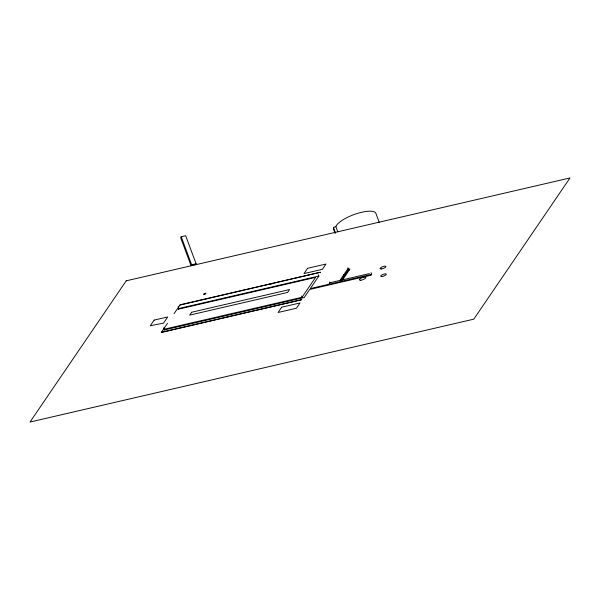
<?xml version="1.0" encoding="UTF-8"?>
<svg xmlns="http://www.w3.org/2000/svg" width="600" height="600" viewBox="0 0 600 600"><rect width="100%" height="100%" fill="white"/><g stroke="black" fill="none" stroke-linecap="round" stroke-linejoin="round"><path stroke-width="0.9" d="M194.483 264.847L195.495 264.615L196.095 263.737L185.67 235.718L181.222 236.745L180.623 237.623L191.04 265.65L192.765 265.252L193.365 264.375M191.04 265.65L191.64 264.772L196.095 263.737M163.733 328.845L161.205 332.55L301.785 299.692L161.43 332.228M164.363 327.923L167.528 323.28M174.135 313.575L177.915 308.032L178.343 309.195L315.585 277.38L302.032 297.27L164.79 329.085L164.167 330.007L163.47 328.132M178.373 307.358L180.135 304.763L320.498 272.228L179.903 305.115M178.343 309.195L178.808 308.52L318.84 276.06L318.375 274.808M268.275 284.625L272.925 283.553M318.84 276.06L310.312 288.57L371.663 274.35L371.025 272.64M329.243 283.657L329.843 282.78L369.382 273.615M339.93 280.44L347.715 269.01L348.998 268.71M348.51 269.423L341.205 280.147L341.64 281.31L349.89 269.197L348.608 269.498L340.358 281.603M371.663 274.35L371.062 275.228L309.712 289.447L304.2 297.548L164.167 330.007M335.16 233.528L333.555 229.222L333.472 227.46L335.873 226.65A21.345 6.457 -20.4 0 1 355.553 214.028A21.345 6.457 -20.4 0 1 375.788 213.112L379.312 222.585M349.425 269.873L348.15 270.173L347.715 269.01M343.822 274.725L345.097 274.425M343.298 275.498L344.572 275.197M335.873 226.65L337.8 231.817M333.472 227.46L335.392 232.627M347.955 267.743L348.608 269.498M329.58 282.067L329.843 282.78M301.567 296.025L302.032 297.27M181.222 236.745L191.64 264.772M178.11 306.645L178.808 308.52M164.1 327.21L164.79 329.085M126.218 280.83L30 422.048L473.783 319.17L570 177.953L126.218 280.83M154.132 320.1L150.285 325.748L163.523 323.13L167.738 316.942L154.132 320.1M204.233 293.61L203.64 294.487L205.358 294.082L205.958 293.205L204.233 293.61M191.67 312.24L189.705 315.12L287.61 292.425L289.575 289.545L191.67 312.24M307.605 268.298L304.005 273.585L322.365 269.325L325.972 264.038L307.605 268.298M281.678 307.2L278.07 312.495L296.438 308.235L300.038 302.947L281.678 307.2M381.45 268.92A3.113 0.945 -20.4 0 0 385.928 266.603A3.113 0.945 -20.4 0 0 381.6 267.142A3.113 0.945 -20.4 0 0 381.45 268.92M382.02 276.487A3 0.907 -20.4 0 0 386.332 274.26A3 0.907 -20.4 0 0 382.163 274.778A3 0.907 -20.4 0 0 382.02 276.487M360.862 280.192A3.51 1.065 -20.4 0 0 365.91 277.582A3.51 1.065 -20.4 0 0 361.035 278.19A3.51 1.065 -20.4 0 0 360.862 280.192"/></g></svg>
